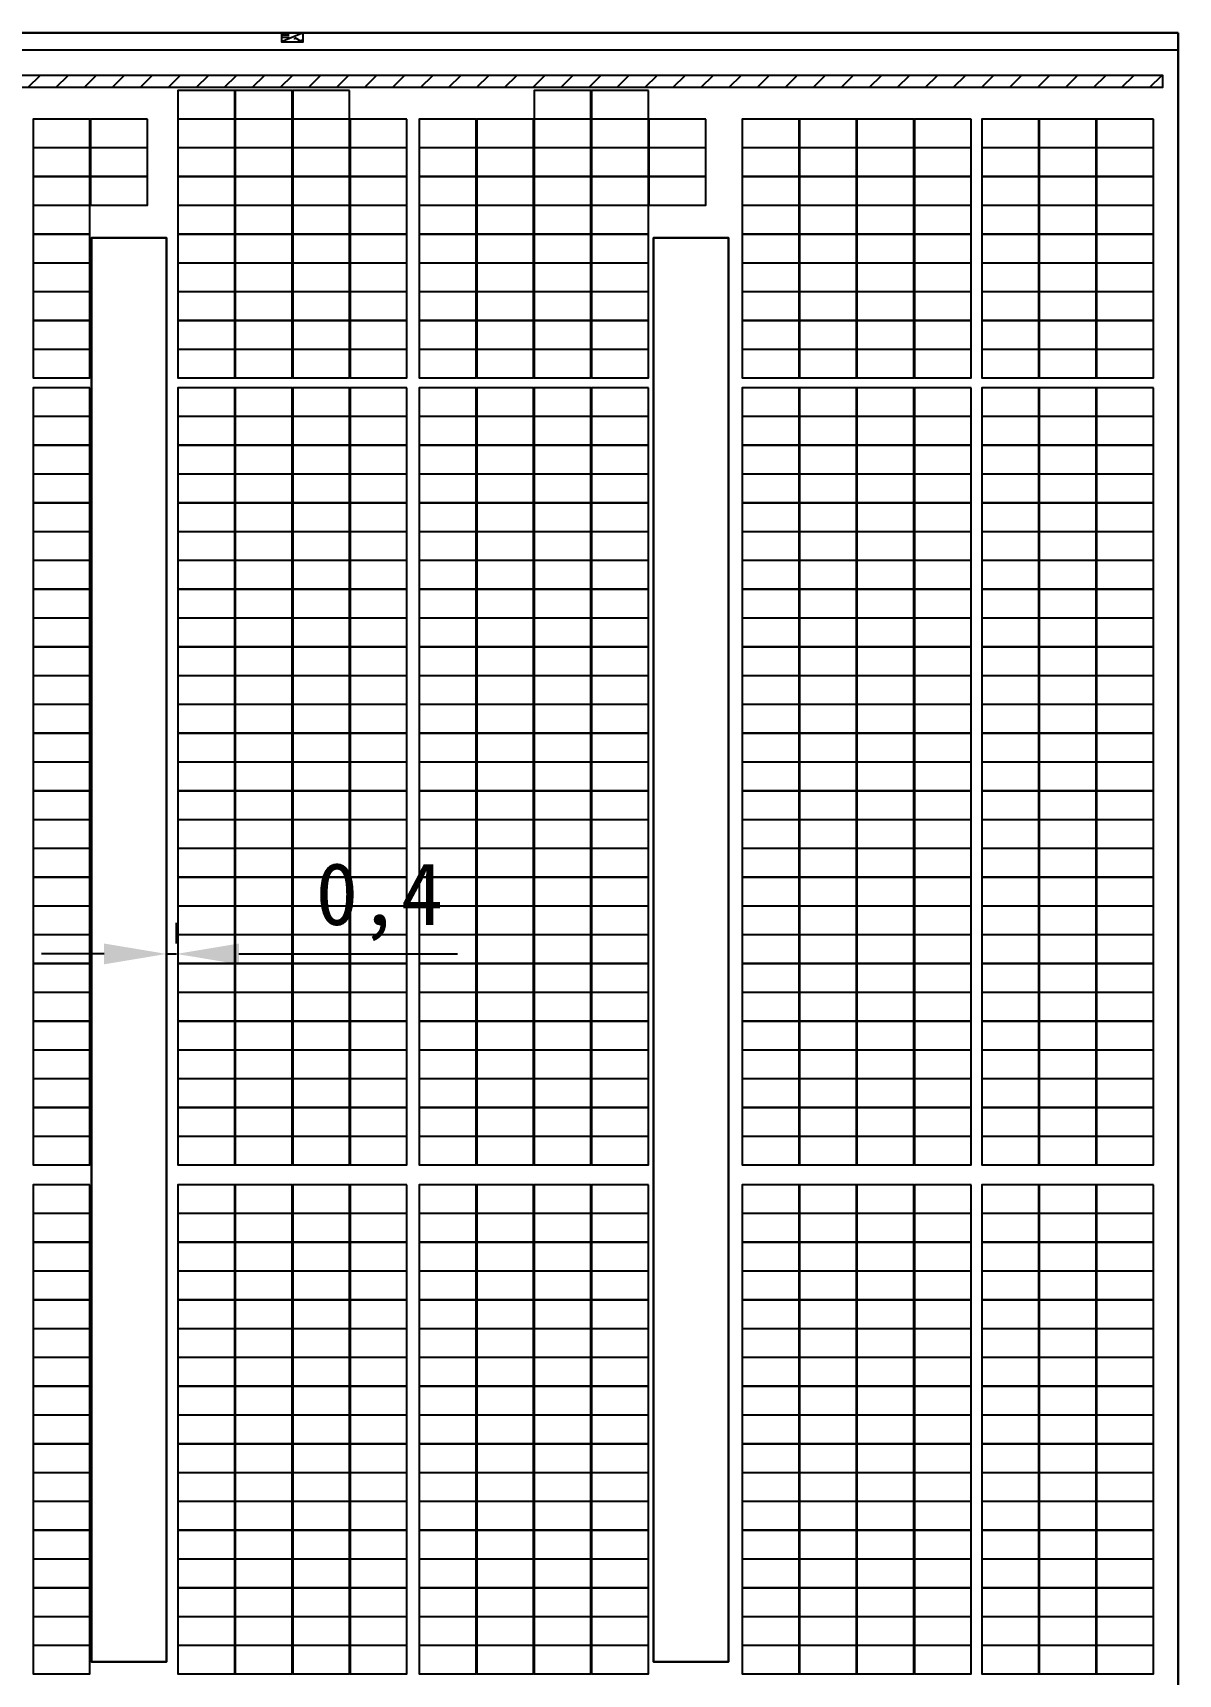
# Model space of a CAD drawing. Header units: millimetres. Extents: x 1218 to 2690, y 1163 to 1758.
# Drawn here: x 2405 to 2450.8, y 1428.2 to 1493.8 of the extents above; entities that cross this region are included whole.
import ezdxf

# ---------------------------------------------------------------- set-up
doc = ezdxf.new("R2010")
doc.units = ezdxf.units.MM
for name, color, linetype in [('WALL', 9, 'Continuous'), ('单元区域外轮廓', 7, 'ByLayer'), ('屋脊线', 7, 'ByLayer'), ('组串式逆变器225', 2, 'Continuous'), ('组件', 7, 'ByLayer'), ('运维走道板', 1, 'Continuous'), ('逆变器', 7, 'ByLayer'), ('障碍物', 7, 'ByLayer')]:
    doc.layers.add(name, color=color, linetype=linetype)
doc.dimstyles.get("Standard").update_dxf_attribs({"dimtxt": 2.5, "dimasz": 2.5, "dimexe": 1.25, "dimexo": 0.625, "dimtad": 1, "dimtxsty": 'Standard', "dimcen": 2.5, "dimazin": 3, "dimtfac": 1, "dimtmove": 0, "dimatfit": 3})

# ---------------------------------------------------------------- blocks, each defined once
blk = doc.blocks.new('DT1')
at = {"layer": 'WALL'}
for p, q in [((1243359.9, 2022803.7), (78159.9, 2022803.7)), ((1243359.9, 1865403.7), (1243359.9, 2022803.7))]:
    blk.add_line(p, q, dxfattribs=at)
for points in [[(1243359.9, 2022103.7), (1182909.9, 2022103.7)], [(1202859.9, 1957603.7), (1202859.9, 2014603.7), (1199859.9, 2014603.7), (1199859.9, 1957603.7), (1202859.9, 1957603.7)], [(1225359.9, 1957603.7), (1225359.9, 2014603.7), (1222359.9, 2014603.7), (1222359.9, 1957603.7), (1225359.9, 1957603.7)]]:
    blk.add_lwpolyline(points, dxfattribs=at)
blk = doc.blocks.new('*D578')
at = {"layer": 'Defpoints', "color": 0, "transparency": 16777216}
for p in [(2410.721, 1456.986), (2410.321, 1456.783), (2410.721, 1456.783)]:
    blk.add_point(p, dxfattribs=at)
at = {"layer": '组串式逆变器225', "color": 0, "lineweight": -2, "transparency": 16777216}
for p, q in [((2410.321, 1457.408), (2410.321, 1458.236)), ((2410.721, 1457.408), (2410.721, 1458.236)), ((2407.821, 1456.986), (2405.321, 1456.986)), ((2410.321, 1456.986), (2410.721, 1456.986)), ((2413.221, 1456.986), (2421.971, 1456.986))]:
    blk.add_line(p, q, dxfattribs=at)
at = {"layer": '组串式逆变器225', "color": 0, "transparency": 16777216}
for points in [[(2407.821, 1457.403), (2407.821, 1456.57), (2410.321, 1456.986)], [(2413.221, 1457.403), (2413.221, 1456.57), (2410.721, 1456.986)]]:
    blk.add_solid(points, dxfattribs=at)
at = {"layer": '组串式逆变器225', "color": 0, "transparency": 16777216, "insert": (2418.846, 1459.07), "char_height": 2.5, "attachment_point": 5}
blk.add_mtext('0,4', dxfattribs=at)
blk = doc.blocks.new('*U582')
at = {"layer": '单元区域外轮廓', "color": 2}
blk.add_polyline3d([(582600, -78700, 12000), (-582600, -78700, 12000), (-582600, 78700, 12000), (582600, 78700, 12000)], close=True, dxfattribs=at)
at = {"flags": 1}
for tag in ['unit_id', 'unit_name', 'parapet_height', 'ground_elevation', 'is_enable_parapet']:
    blk.add_attdef(tag, (0, 0), '', height=2.5, dxfattribs=at)
blk = doc.blocks.new('*U583')
at = {"layer": '屋脊线', "color": 30}
for p, q in [((582600, 78700, 12000), (-582600, 78700, 12000)), ((582600, 0, 16000), (582600, 78700, 12000))]:
    blk.add_line(p, q, dxfattribs=at)
at = {"flags": 1}
for tag in ['unit_id', 'unit_name']:
    blk.add_attdef(tag, (0, 0), '', height=2.5, dxfattribs=at)
blk = doc.blocks.new('*U586')
at = {"color": 0}
blk.add_polyline3d([(0, 0, 0), (-227.8, 0, 0), (-227.8, -113.3, 5.8), (0, -113.3, 5.8)], close=True, dxfattribs=at)
at = {"flags": 1}
for tag in ['mounting-hole-spacing1', 'mounting-hole-spacing2', 'module-material', 'vmpo', 'voco', 'silicon-material', 'panel-length', 'panel-width', 'panel-height', 'userid', 'theme', 'note', 'name', 'pmax', 'company-name', 'id', 'impo', 'isco']:
    blk.add_attdef(tag, (0, 0), '', height=2.5, dxfattribs=at)
blk = doc.blocks.new('*U587')
at = {"layer": '组件', "color": 4}
for p in [(54483.5, 7639.6, 1221.7), (53903.8, 7524.4, 1227.6), (54133.6, 7524.4, 1227.6), (54483.5, 7524.4, 1227.6), (53903.8, 7409.1, 1233.4), (54133.6, 7409.1, 1233.4), (54483.5, 7409.1, 1233.4), (53903.8, 7293.9, 1239.3), (54133.6, 7293.9, 1239.3), (54483.5, 7293.9, 1239.3), (53903.8, 7178.6, 1245.1), (54483.5, 7178.6, 1245.1), (53903.8, 7063.4, 1251), (54483.5, 7063.4, 1251), (53903.8, 6948.1, 1256.9), (54483.5, 6948.1, 1256.9), (53903.8, 6832.9, 1262.7), (54483.5, 6832.9, 1262.7), (53903.8, 6717.6, 1268.6), (53903.8, 6602.4, 1274.4), (53903.8, 6449.1, 1282.2), (53903.8, 6333.9, 1288.1), (53903.8, 6218.6, 1293.9), (53903.8, 6103.4, 1299.8), (53903.8, 5988.1, 1305.7), (53903.8, 5872.9, 1311.5), (53903.8, 5757.6, 1317.4), (53903.8, 5642.4, 1323.2), (53903.8, 5527.1, 1329.1), (53903.8, 5411.9, 1334.9), (53903.8, 5296.6, 1340.8), (53903.8, 5181.4, 1346.7), (53903.8, 5066.1, 1352.5), (53903.8, 4950.9, 1358.4), (53903.8, 4835.6, 1364.2), (53903.8, 4720.4, 1370.1), (53903.8, 4605.1, 1376), (53903.8, 4489.9, 1381.8), (53903.8, 4374.6, 1387.7), (53903.8, 4259.4, 1393.5), (53903.8, 4144.1, 1399.4), (53903.8, 4028.9, 1405.2), (53903.8, 3913.6, 1411.1), (53903.8, 3798.4, 1417), (53903.8, 3683.1, 1422.8), (53903.8, 3567.9, 1428.7), (53903.8, 3452.6, 1434.5), (53903.8, 3259.4, 1444.3), (54483.5, 3259.4, 1444.3), (53903.8, 3144.2, 1450.2), (54483.5, 3144.2, 1450.2), (53903.8, 3028.9, 1456.1), (54483.5, 3028.9, 1456.1), (53903.8, 2913.7, 1461.9), (54483.5, 2913.7, 1461.9), (53903.8, 2798.4, 1467.8), (54483.5, 2798.4, 1467.8), (53903.8, 2683.2, 1473.6), (54483.5, 2683.2, 1473.6), (53903.8, 2567.9, 1479.5), (54483.5, 2567.9, 1479.5), (53903.8, 2452.7, 1485.3), (54483.5, 2452.7, 1485.3), (53903.8, 2337.4, 1491.2), (54483.5, 2337.4, 1491.2), (53903.8, 2222.2, 1497.1), (54483.5, 2222.2, 1497.1), (53903.8, 2106.9, 1502.9), (54483.5, 2106.9, 1502.9), (53903.8, 1991.7, 1508.8), (54483.5, 1991.7, 1508.8), (53903.8, 1876.4, 1514.6), (54483.5, 1876.4, 1514.6), (53903.8, 1761.1, 1520.5), (54483.5, 1761.1, 1520.5), (53903.8, 1645.9, 1526.4), (54483.5, 1645.9, 1526.4), (53903.8, 1530.6, 1532.2), (54483.5, 1530.6, 1532.2), (53903.8, 1415.4, 1538.1), (54483.5, 1415.4, 1538.1)]:
    blk.add_blockref('*U586', p, dxfattribs=at)
at = {"layer": '组件', "color": 171}
for p in [(54713.3, 7639.6, 1221.7), (54943.1, 7639.6, 1221.7), (55909.4, 7639.6, 1221.7), (56139.2, 7639.6, 1221.7), (54713.3, 7524.4, 1227.6), (54943.1, 7524.4, 1227.6), (55172.9, 7524.4, 1227.6), (55449.8, 7524.4, 1227.6), (55679.6, 7524.4, 1227.6), (55909.4, 7524.4, 1227.6), (56139.2, 7524.4, 1227.6), (56369, 7524.4, 1227.6), (56742.4, 7524.4, 1227.6), (56972.2, 7524.4, 1227.6), (57202, 7524.4, 1227.6), (57431.8, 7524.4, 1227.6), (57701.6, 7524.4, 1227.6), (57931.4, 7524.4, 1227.6), (58161.2, 7524.4, 1227.6), (54713.3, 7409.1, 1233.4), (54943.1, 7409.1, 1233.4), (55172.9, 7409.1, 1233.4), (55449.8, 7409.1, 1233.4), (55679.6, 7409.1, 1233.4), (55909.4, 7409.1, 1233.4), (56139.2, 7409.1, 1233.4), (56369, 7409.1, 1233.4), (56742.4, 7409.1, 1233.4), (56972.2, 7409.1, 1233.4), (57202, 7409.1, 1233.4), (57431.8, 7409.1, 1233.4), (57701.6, 7409.1, 1233.4), (57931.4, 7409.1, 1233.4), (58161.2, 7409.1, 1233.4), (54713.3, 7293.9, 1239.3), (54943.1, 7293.9, 1239.3), (55172.9, 7293.9, 1239.3), (55449.8, 7293.9, 1239.3), (55679.6, 7293.9, 1239.3), (55909.4, 7293.9, 1239.3), (56139.2, 7293.9, 1239.3), (56369, 7293.9, 1239.3), (56742.4, 7293.9, 1239.3), (56972.2, 7293.9, 1239.3), (57202, 7293.9, 1239.3), (57431.8, 7293.9, 1239.3), (57701.6, 7293.9, 1239.3), (57931.4, 7293.9, 1239.3), (58161.2, 7293.9, 1239.3), (54713.3, 7178.6, 1245.1), (54943.1, 7178.6, 1245.1), (55172.9, 7178.6, 1245.1), (55449.8, 7178.6, 1245.1), (55679.6, 7178.6, 1245.1), (55909.4, 7178.6, 1245.1), (56139.2, 7178.6, 1245.1), (56742.4, 7178.6, 1245.1), (56972.2, 7178.6, 1245.1), (57202, 7178.6, 1245.1), (57431.8, 7178.6, 1245.1), (57701.6, 7178.6, 1245.1), (57931.4, 7178.6, 1245.1), (58161.2, 7178.6, 1245.1), (54713.3, 7063.4, 1251), (54943.1, 7063.4, 1251), (55172.9, 7063.4, 1251), (55449.8, 7063.4, 1251), (55679.6, 7063.4, 1251), (55909.4, 7063.4, 1251), (56139.2, 7063.4, 1251), (56742.4, 7063.4, 1251), (56972.2, 7063.4, 1251), (57202, 7063.4, 1251), (57431.8, 7063.4, 1251), (57701.6, 7063.4, 1251), (57931.4, 7063.4, 1251), (58161.2, 7063.4, 1251), (54713.3, 6948.1, 1256.9), (54943.1, 6948.1, 1256.9), (55172.9, 6948.1, 1256.9), (55449.8, 6948.1, 1256.9), (55679.6, 6948.1, 1256.9), (55909.4, 6948.1, 1256.9), (56139.2, 6948.1, 1256.9), (56742.4, 6948.1, 1256.9), (56972.2, 6948.1, 1256.9), (57202, 6948.1, 1256.9), (57431.8, 6948.1, 1256.9), (57701.6, 6948.1, 1256.9), (57931.4, 6948.1, 1256.9), (58161.2, 6948.1, 1256.9), (54713.3, 6832.9, 1262.7), (54943.1, 6832.9, 1262.7), (55172.9, 6832.9, 1262.7), (55449.8, 6832.9, 1262.7), (55679.6, 6832.9, 1262.7), (55909.4, 6832.9, 1262.7), (56139.2, 6832.9, 1262.7), (56742.4, 6832.9, 1262.7), (56972.2, 6832.9, 1262.7), (57202, 6832.9, 1262.7), (57431.8, 6832.9, 1262.7), (57701.6, 6832.9, 1262.7), (57931.4, 6832.9, 1262.7), (58161.2, 6832.9, 1262.7), (54483.5, 6717.6, 1268.6), (54713.3, 6717.6, 1268.6), (54943.1, 6717.6, 1268.6), (55172.9, 6717.6, 1268.6), (55449.8, 6717.6, 1268.6), (55679.6, 6717.6, 1268.6), (55909.4, 6717.6, 1268.6), (56139.2, 6717.6, 1268.6), (56742.4, 6717.6, 1268.6), (56972.2, 6717.6, 1268.6), (57202, 6717.6, 1268.6), (57431.8, 6717.6, 1268.6), (57701.6, 6717.6, 1268.6), (57931.4, 6717.6, 1268.6), (58161.2, 6717.6, 1268.6), (54483.5, 6602.4, 1274.4), (54713.3, 6602.4, 1274.4), (54943.1, 6602.4, 1274.4), (55172.9, 6602.4, 1274.4), (55449.8, 6602.4, 1274.4), (55679.6, 6602.4, 1274.4), (55909.4, 6602.4, 1274.4), (56139.2, 6602.4, 1274.4), (56742.4, 6602.4, 1274.4), (56972.2, 6602.4, 1274.4), (57202, 6602.4, 1274.4), (57431.8, 6602.4, 1274.4), (57701.6, 6602.4, 1274.4), (57931.4, 6602.4, 1274.4), (58161.2, 6602.4, 1274.4), (54483.5, 6449.1, 1282.2), (54713.3, 6449.1, 1282.2), (54943.1, 6449.1, 1282.2), (55172.9, 6449.1, 1282.2), (55449.8, 6449.1, 1282.2), (55679.6, 6449.1, 1282.2), (55909.4, 6449.1, 1282.2), (56139.2, 6449.1, 1282.2), (56742.4, 6449.1, 1282.2), (56972.2, 6449.1, 1282.2), (57202, 6449.1, 1282.2), (57431.8, 6449.1, 1282.2), (54483.5, 6333.9, 1288.1), (54713.3, 6333.9, 1288.1), (54943.1, 6333.9, 1288.1), (55172.9, 6333.9, 1288.1), (55449.8, 6333.9, 1288.1), (55679.6, 6333.9, 1288.1), (55909.4, 6333.9, 1288.1), (56139.2, 6333.9, 1288.1), (56742.4, 6333.9, 1288.1), (56972.2, 6333.9, 1288.1), (57202, 6333.9, 1288.1), (57431.8, 6333.9, 1288.1), (54483.5, 6218.6, 1293.9), (54713.3, 6218.6, 1293.9), (54943.1, 6218.6, 1293.9), (55172.9, 6218.6, 1293.9), (55449.8, 6218.6, 1293.9), (55679.6, 6218.6, 1293.9), (55909.4, 6218.6, 1293.9), (56139.2, 6218.6, 1293.9), (56742.4, 6218.6, 1293.9), (56972.2, 6218.6, 1293.9), (57202, 6218.6, 1293.9), (57431.8, 6218.6, 1293.9), (54483.5, 6103.4, 1299.8), (54713.3, 6103.4, 1299.8), (54943.1, 6103.4, 1299.8), (55172.9, 6103.4, 1299.8), (55449.8, 6103.4, 1299.8), (55679.6, 6103.4, 1299.8), (55909.4, 6103.4, 1299.8), (56139.2, 6103.4, 1299.8), (56742.4, 6103.4, 1299.8), (56972.2, 6103.4, 1299.8), (57202, 6103.4, 1299.8), (57431.8, 6103.4, 1299.8), (54483.5, 5988.1, 1305.7), (54713.3, 5988.1, 1305.7), (54943.1, 5988.1, 1305.7), (55172.9, 5988.1, 1305.7), (55449.8, 5988.1, 1305.7), (55679.6, 5988.1, 1305.7), (55909.4, 5988.1, 1305.7), (56139.2, 5988.1, 1305.7), (56742.4, 5988.1, 1305.7), (56972.2, 5988.1, 1305.7), (57202, 5988.1, 1305.7), (57431.8, 5988.1, 1305.7), (54483.5, 5872.9, 1311.5), (54713.3, 5872.9, 1311.5), (54943.1, 5872.9, 1311.5), (55172.9, 5872.9, 1311.5), (55449.8, 5872.9, 1311.5), (55679.6, 5872.9, 1311.5), (55909.4, 5872.9, 1311.5), (56139.2, 5872.9, 1311.5), (56742.4, 5872.9, 1311.5), (56972.2, 5872.9, 1311.5), (57202, 5872.9, 1311.5), (57431.8, 5872.9, 1311.5), (54483.5, 5757.6, 1317.4), (54713.3, 5757.6, 1317.4), (54943.1, 5757.6, 1317.4), (55172.9, 5757.6, 1317.4), (55449.8, 5757.6, 1317.4), (55679.6, 5757.6, 1317.4), (55909.4, 5757.6, 1317.4), (56139.2, 5757.6, 1317.4), (56742.4, 5757.6, 1317.4), (56972.2, 5757.6, 1317.4), (57202, 5757.6, 1317.4), (57431.8, 5757.6, 1317.4), (54483.5, 5642.4, 1323.2), (54713.3, 5642.4, 1323.2), (54943.1, 5642.4, 1323.2), (55172.9, 5642.4, 1323.2), (55449.8, 5642.4, 1323.2), (55679.6, 5642.4, 1323.2), (55909.4, 5642.4, 1323.2), (56139.2, 5642.4, 1323.2), (56742.4, 5642.4, 1323.2), (56972.2, 5642.4, 1323.2), (57202, 5642.4, 1323.2), (57431.8, 5642.4, 1323.2), (54483.5, 5527.1, 1329.1), (54713.3, 5527.1, 1329.1), (54943.1, 5527.1, 1329.1), (55172.9, 5527.1, 1329.1), (55449.8, 5527.1, 1329.1), (55679.6, 5527.1, 1329.1), (55909.4, 5527.1, 1329.1), (56139.2, 5527.1, 1329.1), (56742.4, 5527.1, 1329.1), (56972.2, 5527.1, 1329.1), (57202, 5527.1, 1329.1), (57431.8, 5527.1, 1329.1), (54483.5, 5411.9, 1334.9), (54713.3, 5411.9, 1334.9), (54943.1, 5411.9, 1334.9), (55172.9, 5411.9, 1334.9), (55449.8, 5411.9, 1334.9), (55679.6, 5411.9, 1334.9), (55909.4, 5411.9, 1334.9), (56139.2, 5411.9, 1334.9), (56742.4, 5411.9, 1334.9), (56972.2, 5411.9, 1334.9), (57202, 5411.9, 1334.9), (57431.8, 5411.9, 1334.9), (54483.5, 5296.6, 1340.8), (54713.3, 5296.6, 1340.8), (54943.1, 5296.6, 1340.8), (55172.9, 5296.6, 1340.8), (55449.8, 5296.6, 1340.8), (55679.6, 5296.6, 1340.8), (55909.4, 5296.6, 1340.8), (56139.2, 5296.6, 1340.8), (56742.4, 5296.6, 1340.8), (56972.2, 5296.6, 1340.8), (57202, 5296.6, 1340.8), (57431.8, 5296.6, 1340.8), (54483.5, 5181.4, 1346.7), (54713.3, 5181.4, 1346.7), (54943.1, 5181.4, 1346.7), (55172.9, 5181.4, 1346.7), (55449.8, 5181.4, 1346.7), (55679.6, 5181.4, 1346.7), (55909.4, 5181.4, 1346.7), (56139.2, 5181.4, 1346.7), (56742.4, 5181.4, 1346.7), (56972.2, 5181.4, 1346.7), (57202, 5181.4, 1346.7), (57431.8, 5181.4, 1346.7), (54483.5, 5066.1, 1352.5), (54713.3, 5066.1, 1352.5), (54943.1, 5066.1, 1352.5), (55172.9, 5066.1, 1352.5), (55449.8, 5066.1, 1352.5), (55679.6, 5066.1, 1352.5), (55909.4, 5066.1, 1352.5), (56139.2, 5066.1, 1352.5), (56742.4, 5066.1, 1352.5), (56972.2, 5066.1, 1352.5), (57202, 5066.1, 1352.5), (57431.8, 5066.1, 1352.5), (54483.5, 4950.9, 1358.4), (54713.3, 4950.9, 1358.4), (54943.1, 4950.9, 1358.4), (55172.9, 4950.9, 1358.4), (55449.8, 4950.9, 1358.4), (55679.6, 4950.9, 1358.4), (55909.4, 4950.9, 1358.4), (56139.2, 4950.9, 1358.4), (56742.4, 4950.9, 1358.4), (56972.2, 4950.9, 1358.4), (57202, 4950.9, 1358.4), (57431.8, 4950.9, 1358.4), (54483.5, 4835.6, 1364.2), (54713.3, 4835.6, 1364.2), (54943.1, 4835.6, 1364.2), (55172.9, 4835.6, 1364.2), (55449.8, 4835.6, 1364.2), (55679.6, 4835.6, 1364.2), (55909.4, 4835.6, 1364.2), (56139.2, 4835.6, 1364.2), (56742.4, 4835.6, 1364.2), (56972.2, 4835.6, 1364.2), (57202, 4835.6, 1364.2), (57431.8, 4835.6, 1364.2), (54483.5, 4720.4, 1370.1), (54713.3, 4720.4, 1370.1), (54943.1, 4720.4, 1370.1), (55172.9, 4720.4, 1370.1), (55449.8, 4720.4, 1370.1), (55679.6, 4720.4, 1370.1), (55909.4, 4720.4, 1370.1), (56139.2, 4720.4, 1370.1), (56742.4, 4720.4, 1370.1), (56972.2, 4720.4, 1370.1), (57202, 4720.4, 1370.1), (57431.8, 4720.4, 1370.1), (54483.5, 4605.1, 1376), (54713.3, 4605.1, 1376), (54943.1, 4605.1, 1376), (55172.9, 4605.1, 1376), (55449.8, 4605.1, 1376), (55679.6, 4605.1, 1376), (55909.4, 4605.1, 1376), (56139.2, 4605.1, 1376), (56742.4, 4605.1, 1376), (56972.2, 4605.1, 1376), (57202, 4605.1, 1376), (57431.8, 4605.1, 1376), (54483.5, 4489.9, 1381.8), (54713.3, 4489.9, 1381.8), (54943.1, 4489.9, 1381.8), (55172.9, 4489.9, 1381.8), (55449.8, 4489.9, 1381.8), (55679.6, 4489.9, 1381.8), (55909.4, 4489.9, 1381.8), (56139.2, 4489.9, 1381.8), (56742.4, 4489.9, 1381.8), (56972.2, 4489.9, 1381.8), (57202, 4489.9, 1381.8), (57431.8, 4489.9, 1381.8), (54483.5, 4374.6, 1387.7), (54713.3, 4374.6, 1387.7), (54943.1, 4374.6, 1387.7), (55172.9, 4374.6, 1387.7), (55449.8, 4374.6, 1387.7), (55679.6, 4374.6, 1387.7), (55909.4, 4374.6, 1387.7), (56139.2, 4374.6, 1387.7), (56742.4, 4374.6, 1387.7), (56972.2, 4374.6, 1387.7), (57202, 4374.6, 1387.7), (57431.8, 4374.6, 1387.7), (54483.5, 4259.4, 1393.5), (54713.3, 4259.4, 1393.5), (54943.1, 4259.4, 1393.5), (55172.9, 4259.4, 1393.5), (55449.8, 4259.4, 1393.5), (55679.6, 4259.4, 1393.5), (55909.4, 4259.4, 1393.5), (56139.2, 4259.4, 1393.5), (56742.4, 4259.4, 1393.5), (56972.2, 4259.4, 1393.5), (57202, 4259.4, 1393.5), (57431.8, 4259.4, 1393.5), (54483.5, 4144.1, 1399.4), (54713.3, 4144.1, 1399.4), (54943.1, 4144.1, 1399.4), (55172.9, 4144.1, 1399.4), (55449.8, 4144.1, 1399.4), (55679.6, 4144.1, 1399.4), (55909.4, 4144.1, 1399.4), (56139.2, 4144.1, 1399.4), (56742.4, 4144.1, 1399.4), (56972.2, 4144.1, 1399.4), (57202, 4144.1, 1399.4), (57431.8, 4144.1, 1399.4), (54483.5, 4028.9, 1405.2), (54713.3, 4028.9, 1405.2), (54943.1, 4028.9, 1405.2), (55172.9, 4028.9, 1405.2), (55449.8, 4028.9, 1405.2), (55679.6, 4028.9, 1405.2), (55909.4, 4028.9, 1405.2), (56139.2, 4028.9, 1405.2), (56742.4, 4028.9, 1405.2), (56972.2, 4028.9, 1405.2), (57202, 4028.9, 1405.2), (57431.8, 4028.9, 1405.2), (54483.5, 3913.6, 1411.1), (54713.3, 3913.6, 1411.1), (54943.1, 3913.6, 1411.1), (55172.9, 3913.6, 1411.1), (55449.8, 3913.6, 1411.1), (55679.6, 3913.6, 1411.1), (55909.4, 3913.6, 1411.1), (56139.2, 3913.6, 1411.1), (56742.4, 3913.6, 1411.1), (56972.2, 3913.6, 1411.1), (57202, 3913.6, 1411.1), (57431.8, 3913.6, 1411.1), (54483.5, 3798.4, 1417), (54713.3, 3798.4, 1417), (54943.1, 3798.4, 1417), (55172.9, 3798.4, 1417), (55449.8, 3798.4, 1417), (55679.6, 3798.4, 1417), (55909.4, 3798.4, 1417), (56139.2, 3798.4, 1417), (56742.4, 3798.4, 1417), (56972.2, 3798.4, 1417), (57202, 3798.4, 1417), (57431.8, 3798.4, 1417), (54483.5, 3683.1, 1422.8), (54713.3, 3683.1, 1422.8), (54943.1, 3683.1, 1422.8), (55172.9, 3683.1, 1422.8), (55449.8, 3683.1, 1422.8), (55679.6, 3683.1, 1422.8), (55909.4, 3683.1, 1422.8), (56139.2, 3683.1, 1422.8), (56742.4, 3683.1, 1422.8), (56972.2, 3683.1, 1422.8), (57202, 3683.1, 1422.8), (57431.8, 3683.1, 1422.8), (54483.5, 3567.9, 1428.7), (54713.3, 3567.9, 1428.7), (54943.1, 3567.9, 1428.7), (55172.9, 3567.9, 1428.7), (55449.8, 3567.9, 1428.7), (55679.6, 3567.9, 1428.7), (55909.4, 3567.9, 1428.7), (56139.2, 3567.9, 1428.7), (56742.4, 3567.9, 1428.7), (56972.2, 3567.9, 1428.7), (57202, 3567.9, 1428.7), (57431.8, 3567.9, 1428.7), (54483.5, 3452.6, 1434.5), (54713.3, 3452.6, 1434.5), (54943.1, 3452.6, 1434.5), (55172.9, 3452.6, 1434.5), (55449.8, 3452.6, 1434.5), (55679.6, 3452.6, 1434.5), (55909.4, 3452.6, 1434.5), (56139.2, 3452.6, 1434.5), (56742.4, 3452.6, 1434.5), (56972.2, 3452.6, 1434.5), (57202, 3452.6, 1434.5), (57431.8, 3452.6, 1434.5), (54713.3, 3259.4, 1444.3), (54943.1, 3259.4, 1444.3), (55172.9, 3259.4, 1444.3), (55449.8, 3259.4, 1444.3), (55679.6, 3259.4, 1444.3), (55909.4, 3259.4, 1444.3), (56139.2, 3259.4, 1444.3), (56742.4, 3259.4, 1444.3), (56972.2, 3259.4, 1444.3), (57202, 3259.4, 1444.3), (54713.3, 3144.2, 1450.2), (54943.1, 3144.2, 1450.2), (55172.9, 3144.2, 1450.2), (55449.8, 3144.2, 1450.2), (55679.6, 3144.2, 1450.2), (55909.4, 3144.2, 1450.2), (56139.2, 3144.2, 1450.2), (56742.4, 3144.2, 1450.2), (56972.2, 3144.2, 1450.2), (57202, 3144.2, 1450.2), (54713.3, 3028.9, 1456.1), (54943.1, 3028.9, 1456.1), (55172.9, 3028.9, 1456.1), (55449.8, 3028.9, 1456.1), (55679.6, 3028.9, 1456.1), (55909.4, 3028.9, 1456.1), (56139.2, 3028.9, 1456.1), (56742.4, 3028.9, 1456.1), (56972.2, 3028.9, 1456.1), (57202, 3028.9, 1456.1), (54713.3, 2913.7, 1461.9), (54943.1, 2913.7, 1461.9), (55172.9, 2913.7, 1461.9), (55449.8, 2913.7, 1461.9), (55679.6, 2913.7, 1461.9), (55909.4, 2913.7, 1461.9), (56139.2, 2913.7, 1461.9), (56742.4, 2913.7, 1461.9), (56972.2, 2913.7, 1461.9), (57202, 2913.7, 1461.9), (54713.3, 2798.4, 1467.8), (54943.1, 2798.4, 1467.8), (55172.9, 2798.4, 1467.8), (55449.8, 2798.4, 1467.8), (55679.6, 2798.4, 1467.8), (55909.4, 2798.4, 1467.8), (56139.2, 2798.4, 1467.8), (56742.4, 2798.4, 1467.8), (56972.2, 2798.4, 1467.8), (57202, 2798.4, 1467.8), (54713.3, 2683.2, 1473.6), (54943.1, 2683.2, 1473.6), (55172.9, 2683.2, 1473.6), (55449.8, 2683.2, 1473.6), (55679.6, 2683.2, 1473.6), (55909.4, 2683.2, 1473.6), (56139.2, 2683.2, 1473.6), (56742.4, 2683.2, 1473.6), (56972.2, 2683.2, 1473.6), (57202, 2683.2, 1473.6), (54713.3, 2567.9, 1479.5), (54943.1, 2567.9, 1479.5), (55172.9, 2567.9, 1479.5), (55449.8, 2567.9, 1479.5), (55679.6, 2567.9, 1479.5), (55909.4, 2567.9, 1479.5), (56139.2, 2567.9, 1479.5), (56742.4, 2567.9, 1479.5), (56972.2, 2567.9, 1479.5), (57202, 2567.9, 1479.5), (54713.3, 2452.7, 1485.3), (54943.1, 2452.7, 1485.3), (55172.9, 2452.7, 1485.3), (55449.8, 2452.7, 1485.3), (55679.6, 2452.7, 1485.3), (55909.4, 2452.7, 1485.3), (56139.2, 2452.7, 1485.3), (56742.4, 2452.7, 1485.3), (56972.2, 2452.7, 1485.3), (57202, 2452.7, 1485.3), (54713.3, 2337.4, 1491.2), (54943.1, 2337.4, 1491.2), (55172.9, 2337.4, 1491.2), (55449.8, 2337.4, 1491.2), (55679.6, 2337.4, 1491.2), (55909.4, 2337.4, 1491.2), (56139.2, 2337.4, 1491.2), (56742.4, 2337.4, 1491.2), (56972.2, 2337.4, 1491.2), (57202, 2337.4, 1491.2), (54713.3, 2222.2, 1497.1), (54943.1, 2222.2, 1497.1), (55172.9, 2222.2, 1497.1), (55449.8, 2222.2, 1497.1), (55679.6, 2222.2, 1497.1), (55909.4, 2222.2, 1497.1), (56139.2, 2222.2, 1497.1), (56742.4, 2222.2, 1497.1), (56972.2, 2222.2, 1497.1), (57202, 2222.2, 1497.1), (54713.3, 2106.9, 1502.9), (54943.1, 2106.9, 1502.9), (55172.9, 2106.9, 1502.9), (55449.8, 2106.9, 1502.9), (55679.6, 2106.9, 1502.9), (55909.4, 2106.9, 1502.9), (56139.2, 2106.9, 1502.9), (56742.4, 2106.9, 1502.9), (56972.2, 2106.9, 1502.9), (57202, 2106.9, 1502.9), (54713.3, 1991.7, 1508.8), (54943.1, 1991.7, 1508.8), (55172.9, 1991.7, 1508.8), (55449.8, 1991.7, 1508.8), (55679.6, 1991.7, 1508.8), (55909.4, 1991.7, 1508.8), (56139.2, 1991.7, 1508.8), (56742.4, 1991.7, 1508.8), (56972.2, 1991.7, 1508.8), (57202, 1991.7, 1508.8), (54713.3, 1876.4, 1514.6), (54943.1, 1876.4, 1514.6), (55172.9, 1876.4, 1514.6), (55449.8, 1876.4, 1514.6), (55679.6, 1876.4, 1514.6), (55909.4, 1876.4, 1514.6), (56139.2, 1876.4, 1514.6), (56742.4, 1876.4, 1514.6), (56972.2, 1876.4, 1514.6), (57202, 1876.4, 1514.6), (54713.3, 1761.1, 1520.5), (54943.1, 1761.1, 1520.5), (55172.9, 1761.1, 1520.5), (55449.8, 1761.1, 1520.5), (55679.6, 1761.1, 1520.5), (55909.4, 1761.1, 1520.5), (56139.2, 1761.1, 1520.5), (56742.4, 1761.1, 1520.5), (56972.2, 1761.1, 1520.5), (57202, 1761.1, 1520.5), (54713.3, 1645.9, 1526.4), (54943.1, 1645.9, 1526.4), (55172.9, 1645.9, 1526.4), (55449.8, 1645.9, 1526.4), (55679.6, 1645.9, 1526.4), (55909.4, 1645.9, 1526.4), (56139.2, 1645.9, 1526.4), (56742.4, 1645.9, 1526.4), (56972.2, 1645.9, 1526.4), (57202, 1645.9, 1526.4), (54713.3, 1530.6, 1532.2), (54943.1, 1530.6, 1532.2), (55172.9, 1530.6, 1532.2), (55449.8, 1530.6, 1532.2), (55679.6, 1530.6, 1532.2), (55909.4, 1530.6, 1532.2), (56139.2, 1530.6, 1532.2), (56742.4, 1530.6, 1532.2), (56972.2, 1530.6, 1532.2), (57202, 1530.6, 1532.2), (54713.3, 1415.4, 1538.1), (54943.1, 1415.4, 1538.1), (55172.9, 1415.4, 1538.1), (55449.8, 1415.4, 1538.1), (55679.6, 1415.4, 1538.1), (55909.4, 1415.4, 1538.1), (56139.2, 1415.4, 1538.1), (56742.4, 1415.4, 1538.1), (56972.2, 1415.4, 1538.1), (57202, 1415.4, 1538.1)]:
    blk.add_blockref('*U586', p, dxfattribs=at)
at = {"layer": '组件', "color": 232}
for p in [(57701.6, 6449.1, 1282.2), (57931.4, 6449.1, 1282.2), (58161.2, 6449.1, 1282.2), (57701.6, 6333.9, 1288.1), (57931.4, 6333.9, 1288.1), (58161.2, 6333.9, 1288.1), (57701.6, 6218.6, 1293.9), (57931.4, 6218.6, 1293.9), (58161.2, 6218.6, 1293.9), (57701.6, 6103.4, 1299.8), (57931.4, 6103.4, 1299.8), (58161.2, 6103.4, 1299.8), (57701.6, 5988.1, 1305.7), (57931.4, 5988.1, 1305.7), (58161.2, 5988.1, 1305.7), (57701.6, 5872.9, 1311.5), (57931.4, 5872.9, 1311.5), (58161.2, 5872.9, 1311.5), (57701.6, 5757.6, 1317.4), (57931.4, 5757.6, 1317.4), (58161.2, 5757.6, 1317.4), (57701.6, 5642.4, 1323.2), (57931.4, 5642.4, 1323.2), (58161.2, 5642.4, 1323.2), (57701.6, 5527.1, 1329.1), (57931.4, 5527.1, 1329.1), (58161.2, 5527.1, 1329.1), (57701.6, 5411.9, 1334.9), (57931.4, 5411.9, 1334.9), (58161.2, 5411.9, 1334.9), (57701.6, 5296.6, 1340.8), (57931.4, 5296.6, 1340.8), (58161.2, 5296.6, 1340.8), (57701.6, 5181.4, 1346.7), (57931.4, 5181.4, 1346.7), (58161.2, 5181.4, 1346.7), (57701.6, 5066.1, 1352.5), (57931.4, 5066.1, 1352.5), (58161.2, 5066.1, 1352.5), (57701.6, 4950.9, 1358.4), (57931.4, 4950.9, 1358.4), (58161.2, 4950.9, 1358.4), (57701.6, 4835.6, 1364.2), (57931.4, 4835.6, 1364.2), (58161.2, 4835.6, 1364.2), (57701.6, 4720.4, 1370.1), (57931.4, 4720.4, 1370.1), (58161.2, 4720.4, 1370.1), (57701.6, 4605.1, 1376), (57931.4, 4605.1, 1376), (58161.2, 4605.1, 1376), (57701.6, 4489.9, 1381.8), (57931.4, 4489.9, 1381.8), (58161.2, 4489.9, 1381.8), (57701.6, 4374.6, 1387.7), (57931.4, 4374.6, 1387.7), (58161.2, 4374.6, 1387.7), (57701.6, 4259.4, 1393.5), (57931.4, 4259.4, 1393.5), (58161.2, 4259.4, 1393.5), (57701.6, 4144.1, 1399.4), (57931.4, 4144.1, 1399.4), (58161.2, 4144.1, 1399.4), (57701.6, 4028.9, 1405.2), (57931.4, 4028.9, 1405.2), (58161.2, 4028.9, 1405.2), (57701.6, 3913.6, 1411.1), (57931.4, 3913.6, 1411.1), (58161.2, 3913.6, 1411.1), (57701.6, 3798.4, 1417), (57931.4, 3798.4, 1417), (58161.2, 3798.4, 1417), (57701.6, 3683.1, 1422.8), (57931.4, 3683.1, 1422.8), (58161.2, 3683.1, 1422.8), (57701.6, 3567.9, 1428.7), (57931.4, 3567.9, 1428.7), (58161.2, 3567.9, 1428.7), (57701.6, 3452.6, 1434.5), (57931.4, 3452.6, 1434.5), (58161.2, 3452.6, 1434.5), (57431.8, 3259.4, 1444.3), (57701.6, 3259.4, 1444.3), (57931.4, 3259.4, 1444.3), (58161.2, 3259.4, 1444.3), (57431.8, 3144.2, 1450.2), (57701.6, 3144.2, 1450.2), (57931.4, 3144.2, 1450.2), (58161.2, 3144.2, 1450.2), (57431.8, 3028.9, 1456.1), (57701.6, 3028.9, 1456.1), (57931.4, 3028.9, 1456.1), (58161.2, 3028.9, 1456.1), (57431.8, 2913.7, 1461.9), (57701.6, 2913.7, 1461.9), (57931.4, 2913.7, 1461.9), (58161.2, 2913.7, 1461.9), (57431.8, 2798.4, 1467.8), (57701.6, 2798.4, 1467.8), (57931.4, 2798.4, 1467.8), (58161.2, 2798.4, 1467.8), (57431.8, 2683.2, 1473.6), (57701.6, 2683.2, 1473.6), (57931.4, 2683.2, 1473.6), (58161.2, 2683.2, 1473.6), (57431.8, 2567.9, 1479.5), (57701.6, 2567.9, 1479.5), (57931.4, 2567.9, 1479.5), (58161.2, 2567.9, 1479.5), (57431.8, 2452.7, 1485.3), (57701.6, 2452.7, 1485.3), (57931.4, 2452.7, 1485.3), (58161.2, 2452.7, 1485.3), (57431.8, 2337.4, 1491.2), (57701.6, 2337.4, 1491.2), (57931.4, 2337.4, 1491.2), (58161.2, 2337.4, 1491.2), (57431.8, 2222.2, 1497.1), (57701.6, 2222.2, 1497.1), (57931.4, 2222.2, 1497.1), (58161.2, 2222.2, 1497.1), (57431.8, 2106.9, 1502.9), (57701.6, 2106.9, 1502.9), (57931.4, 2106.9, 1502.9), (58161.2, 2106.9, 1502.9), (57431.8, 1991.7, 1508.8), (57701.6, 1991.7, 1508.8), (57931.4, 1991.7, 1508.8), (58161.2, 1991.7, 1508.8), (57431.8, 1876.4, 1514.6), (57701.6, 1876.4, 1514.6), (57931.4, 1876.4, 1514.6), (58161.2, 1876.4, 1514.6), (57431.8, 1761.1, 1520.5), (57701.6, 1761.1, 1520.5), (57931.4, 1761.1, 1520.5), (58161.2, 1761.1, 1520.5), (57431.8, 1645.9, 1526.4), (57701.6, 1645.9, 1526.4), (57931.4, 1645.9, 1526.4), (58161.2, 1645.9, 1526.4), (57431.8, 1530.6, 1532.2), (57701.6, 1530.6, 1532.2), (57931.4, 1530.6, 1532.2), (58161.2, 1530.6, 1532.2), (57431.8, 1415.4, 1538.1), (57701.6, 1415.4, 1538.1), (57931.4, 1415.4, 1538.1), (58161.2, 1415.4, 1538.1)]:
    blk.add_blockref('*U586', p, dxfattribs=at)
at = {"flags": 1}
for tag in ['offset-x', 'offset-y', 'mode', 'tilt', 'azimuth', 'align', 'array-mode', 'panel-x', 'panel-y', 'panel-per-row', 'bracket-type', 'bracket-value', 'row-per-array']:
    blk.add_attdef(tag, (0, 0), '', height=2.5, dxfattribs=at)
blk = doc.blocks.new('*U651', base_point=(43.5, 18.1))
at = {"color": 0}
for p, q in [((0, 0), (87, 36.1)), ((56.7, 18.2), (81.7, 18.2)), ((56.7, 9.6), (81.7, 9.6))]:
    blk.add_line(p, q, dxfattribs=at)
blk.add_lwpolyline([(0, 0), (87, 0), (87, 36.1), (0, 36.1)], close=True, dxfattribs=at)
blk.add_lwpolyline([(4.7, 27, -0.6815), (15.8, 30.2), (25.5, 23.7, 0.6815), (36.6, 27)], format="xyb", dxfattribs=at)
blk = doc.blocks.new('*U654')
at = {"layer": '障碍物', "color": 1}
blk.add_polyline3d([(561600, 70500, 10), (564600, 70500, 10), (564600, 13500, 10), (561600, 13500, 10)], close=True, dxfattribs=at)
at = {"flags": 1}
for tag in ['height', 'shape']:
    blk.add_attdef(tag, (0, 0), '', height=2.5, dxfattribs=at)
blk = doc.blocks.new('*U670')
at = {"layer": '障碍物', "color": 1}
blk.add_polyline3d([(539100, 70500, 10), (542100, 70500, 10), (542100, 13500, 10), (539100, 13500, 10)], close=True, dxfattribs=at)
at = {"flags": 1}
for tag in ['height', 'shape']:
    blk.add_attdef(tag, (0, 0), '', height=2.5, dxfattribs=at)

msp = doc.modelspace()

# ---------------------------------------------------------------- hatches: boundary and pattern name
at = {"layer": '运维走道板'}
h = msp.add_hatch(dxfattribs=at)
h.set_pattern_fill('ANSI31', color=1, scale=0.5)
h.set_pattern_definition([(45, (3496.791, -2326.28056), (-0.561266, 0.561266), [])])
h.paths.add_polyline_path([(2084.171, 1492.159), (2450.199, 1492.159), (2450.199, 1491.659), (2084.171, 1491.659)])

# ---------------------------------------------------------------- linework, layer by layer
at = {"layer": '单元区域外轮廓', "color": 4, "elevation": 12}
msp.add_lwpolyline([(2450.821, 1336.45), (1285.621, 1336.45), (1285.621, 1493.85), (2450.821, 1493.85)], close=True, dxfattribs=at)
at = {"layer": '运维走道板', "elevation": 12.3}
msp.add_lwpolyline([(2084.171, 1492.159), (2450.199, 1492.159), (2450.199, 1491.659), (2084.171, 1491.659), (2084.171, 1492.159)], dxfattribs=at)
at = {"layer": '障碍物', "color": 2, "elevation": 12.3}
for points in [[(2407.321, 1485.65), (2410.321, 1485.65), (2410.321, 1428.65), (2407.321, 1428.65)], [(2429.821, 1485.65), (2432.821, 1485.65), (2432.821, 1428.65), (2429.821, 1428.65)]]:
    msp.add_lwpolyline(points, close=True, dxfattribs=at)

# ---------------------------------------------------------------- block references
at = {"xscale": 0.001, "yscale": 0.001, "zscale": 0.001}
msp.add_blockref('DT1', (1207.461, -528.954, 12.3), dxfattribs=at)
at = {"layer": '单元区域外轮廓', "xscale": 0.001, "yscale": 0.001, "zscale": 0.001}
msp.add_blockref('*U582', (1868.221, 1415.15), dxfattribs=at)
at = {"layer": '屋脊线', "xscale": 0.001, "yscale": 0.001, "zscale": 0.001}
msp.add_blockref('*U583', (1868.221, 1415.15), dxfattribs=at)
at = {"layer": '组件', "xscale": 0.01, "yscale": 0.01, "zscale": 0.01}
msp.add_blockref('*U587', (1868.221, 1415.15), dxfattribs=at)
at = {"layer": '逆变器', "xscale": 0.01, "yscale": 0.01, "zscale": 0.01, "rotation": 180}
msp.add_blockref('*U651', (2415.364, 1493.669, 12.577), dxfattribs=at)
at = {"layer": '障碍物', "xscale": 0.001, "yscale": 0.001, "zscale": 0.001}
for name in ['*U670', '*U654']:
    msp.add_blockref(name, (1868.221, 1415.15), dxfattribs=at)

# ---------------------------------------------------------------- dimensions: what is measured, and where the dimension line sits
at = {"layer": '组串式逆变器225'}
dim = msp.add_linear_dim(base=(2410.721, 1456.986, 12.3), p1=(2410.321, 1456.783, 12.3), p2=(2410.721, 1456.783, 12.3), dimstyle='Standard', override={"dimfxl": 300}, dxfattribs=at)
dim.commit()
dim.dimension.update_dxf_attribs({"geometry": '*D578', "text_midpoint": (2418.846, 1459.07, 12.3)})

doc.saveas('drawing.dxf')
